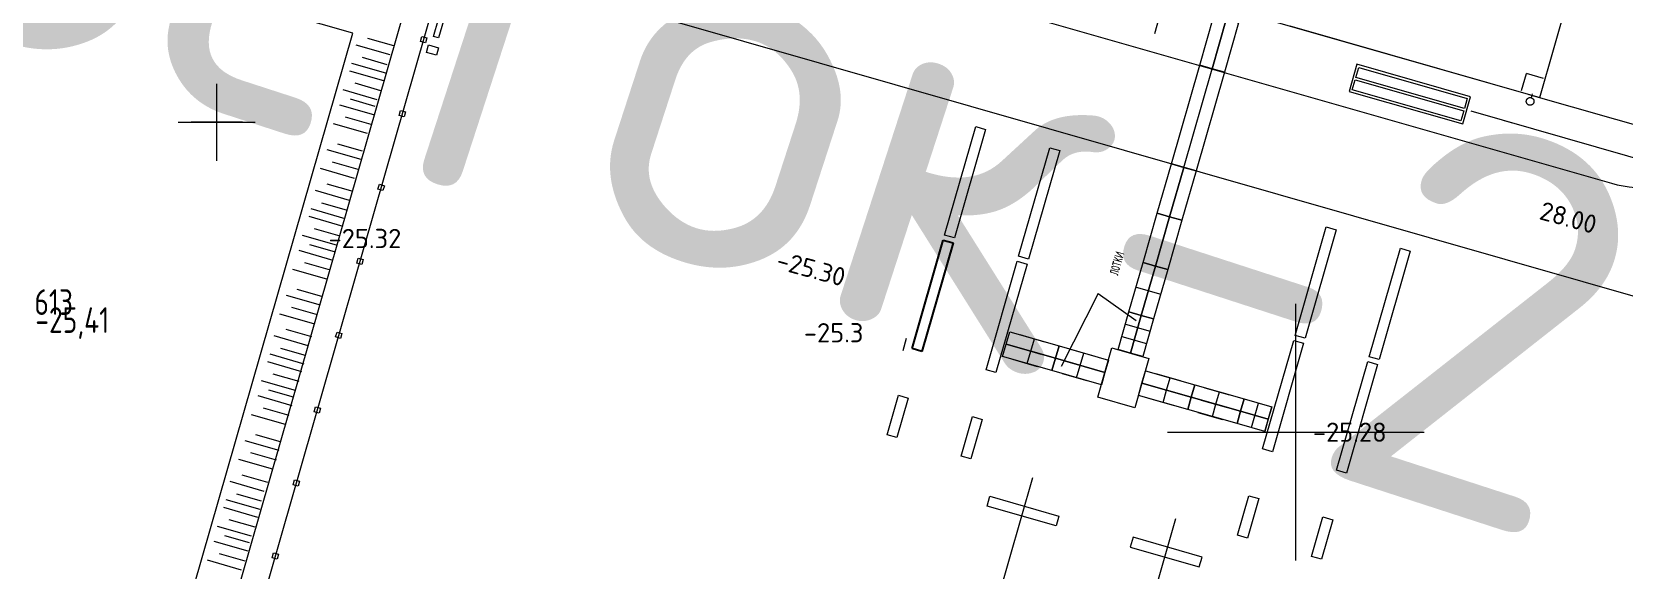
# Model space of a CAD drawing. Header units: millimetres. Extents: x 519 to 9564855, y -810 to 5021775.
# Drawn here: x 9542041.4 to 9542103.4, y 4996394.5 to 4996415.5 of the extents above; entities that cross this region are included whole.
import ezdxf
from ezdxf.enums import TextEntityAlignment as Align

# ---------------------------------------------------------------- set-up
doc = ezdxf.new("R2010")
doc.units = ezdxf.units.MM
doc.header["$LTSCALE"] = 2
doc.header["$MEASUREMENT"] = 0
doc.header["$PDMODE"] = 2
doc.header["$PDSIZE"] = 5
for name, pattern in [('ACAD_ISO10W100', [18, 12, -3, 0, -3]), ('DASHED2', [9.525, 6.35, -3.175]), ('HIDDENX2', [19.05, 12.7, -6.35])]:
    doc.linetypes.add(name, pattern=pattern)
for name, color, linetype in [('elevation', 7, 'Continuous'), ('EZY_GRID', 7, 'Continuous'), ('Координатная', 7, 'Continuous'), ('ограда', 7, 'Continuous'), ('ситуация', 7, 'Continuous'), ('Строитель', 7, 'Continuous'), ('Точка овоснования', 250, 'KOLLEKTOR(R)')]:
    doc.layers.add(name, color=color, linetype=linetype)
doc.layers.add('Электро', color=1, linetype='Continuous', lineweight=30)
doc.styles.add('romans', font='romans.shx', dxfattribs={"width": 0.75, "height": 2.5})
doc.styles.get("Standard").update_dxf_attribs({"font": 'isocpeur.ttf', "width": 0.5})
doc.styles.add('STANDARDR', font='romans.shx', dxfattribs={"width": 0.8, "height": 2})
doc.linetypes.add('KOLLEKTOR(R)', pattern='A,6,-2,6,0,["НК",STANDARDR,S=0.8,R=0,X=4,Y=-0.65],-2,2,-2,2,-2', length=24)

# ---------------------------------------------------------------- blocks, each defined once
blk = doc.blocks.new('рорп')
at = {"ltscale": 50}
for p, q in [((2633981.93, 46871.6), (2634003.93, 46871.6)), ((2633981.93, 46869.6), (2633981.93, 46871.6)), ((2634003.93, 46871.6), (2634003.93, 46869.6)), ((2634003.93, 46869.6), (2633981.93, 46869.6))]:
    blk.add_line(p, q, dxfattribs=at)

msp = doc.modelspace()

# ---------------------------------------------------------------- linework, layer by layer
at = {"lineweight": 0}
for p, q in [((9542068.59413, 4996419.47091), (9542102.91084, 4996409.63067)), ((9542068.59413, 4996419.47091), (9542102.91084, 4996409.63067)), ((9542097.43313, 4996412.44976), (9542108.59469, 4996409.24923)), ((9542082.92388, 4996405.33669), (9542081.4861, 4996402.48431)), ((9542082.92388, 4996405.33669), (9542084.39981, 4996404.28328)), ((9542075.32832, 4996403.10626), (9542075.46631, 4996403.58749))]:
    msp.add_line(p, q, dxfattribs=at)
at = {"lineweight": 0, "ltscale": 20}
msp.add_line((9542085.12717, 4996415.46926), (9542085.41906, 4996416.48721), dxfattribs=at)
at = {"lineweight": 0, "ltscale": 50}
for p, q in [((9542093.00247, 4996414.26249), (9542092.69927, 4996413.20511)), ((9542092.96077, 4996413.7543), (9542093.07103, 4996414.1388)), ((9542097.42427, 4996412.99456), (9542093.00247, 4996414.26249)), ((9542093.07103, 4996414.1388), (9542097.30058, 4996412.926)), ((9542092.82296, 4996413.27367), (9542092.93321, 4996413.65817)), ((9542092.93321, 4996413.65817), (9542097.16276, 4996412.44537)), ((9542097.19033, 4996412.5415), (9542092.96077, 4996413.7543)), ((9542092.69927, 4996413.20511), (9542097.12107, 4996411.93718)), ((9542097.05251, 4996412.06086), (9542092.82296, 4996413.27367)), ((9542097.12107, 4996411.93718), (9542097.42427, 4996412.99456)), ((9542097.30058, 4996412.926), (9542097.19033, 4996412.5415)), ((9542076.94656, 4996407.6091), (9542078.15937, 4996411.83865)), ((9542078.54387, 4996411.7284), (9542077.33107, 4996407.49884)), ((9542078.15937, 4996411.83865), (9542078.54387, 4996411.7284)), ((9542079.83035, 4996406.78219), (9542081.04315, 4996411.01174)), ((9542081.42766, 4996410.90148), (9542080.21485, 4996406.67193)), ((9542090.59648, 4996403.69505), (9542091.80928, 4996407.9246)), ((9542092.19379, 4996407.81435), (9542090.98098, 4996403.58479)), ((9542076.89144, 4996407.41685), (9542077.27594, 4996407.30659)), ((9542077.33107, 4996407.49884), (9542076.94656, 4996407.6091)), ((9542077.33107, 4996407.49884), (9542076.94656, 4996407.6091)), ((9542078.56242, 4996402.36038), (9542079.77522, 4996406.58994)), ((9542079.77522, 4996406.58994), (9542080.15973, 4996406.47968)), ((9542079.77522, 4996406.58994), (9542080.15973, 4996406.47968)), ((9542080.21485, 4996406.67193), (9542079.83035, 4996406.78219)), ((9542080.21485, 4996406.67193), (9542079.83035, 4996406.78219)), ((9542093.48027, 4996402.86814), (9542094.69307, 4996407.09769)), ((9542095.07757, 4996406.98743), (9542093.86477, 4996402.75788)), ((9542080.15973, 4996406.47968), (9542078.94692, 4996402.25013)), ((9542089.32855, 4996399.27325), (9542090.54135, 4996403.5028)), ((9542090.54135, 4996403.5028), (9542090.92586, 4996403.39254)), ((9542090.98098, 4996403.58479), (9542090.59648, 4996403.69505)), ((9542090.92586, 4996403.39254), (9542089.71305, 4996399.16299)), ((9542093.86477, 4996402.75788), (9542093.48027, 4996402.86814)), ((9542078.94692, 4996402.25013), (9542078.56242, 4996402.36038)), ((9542092.21233, 4996398.44633), (9542093.42514, 4996402.67588)), ((9542093.80964, 4996402.56563), (9542092.59684, 4996398.33608)), ((9542093.42514, 4996402.67588), (9542093.80964, 4996402.56563)), ((9542074.70493, 4996399.82545), (9542075.14595, 4996401.36347)), ((9542075.53045, 4996401.25322), (9542075.08943, 4996399.7152)), ((9542075.14595, 4996401.36347), (9542075.53045, 4996401.25322)), ((9542077.58871, 4996398.99854), (9542078.02973, 4996400.53656)), ((9542078.41424, 4996400.4263), (9542077.97322, 4996398.88829)), ((9542078.02973, 4996400.53656), (9542078.41424, 4996400.4263)), ((9542075.08943, 4996399.7152), (9542074.70493, 4996399.82545)), ((9542092.59684, 4996398.33608), (9542092.21233, 4996398.44633)), ((9542078.70881, 4996397.429), (9542081.40035, 4996396.65721)), ((9542088.35484, 4996395.9114), (9542088.79586, 4996397.44942)), ((9542089.18037, 4996397.33917), (9542088.73935, 4996395.80115)), ((9542088.79586, 4996397.44942), (9542089.18037, 4996397.33917)), ((9542081.29009, 4996396.27271), (9542078.59856, 4996397.04449)), ((9542081.40035, 4996396.65721), (9542081.29009, 4996396.27271)), ((9542091.23863, 4996395.08449), (9542091.67965, 4996396.62251)), ((9542092.06415, 4996396.51225), (9542091.62313, 4996394.97424)), ((9542091.67965, 4996396.62251), (9542092.06415, 4996396.51225)), ((9542084.17388, 4996395.4458), (9542086.86541, 4996394.67401)), ((9542086.97566, 4996395.05852), (9542084.28413, 4996395.8303)), ((9542088.73935, 4996395.80115), (9542088.35484, 4996395.9114)), ((9542086.86541, 4996394.67401), (9542086.97566, 4996395.05852)), ((9542091.62313, 4996394.97424), (9542091.23863, 4996395.08449))]:
    msp.add_line(p, q, dxfattribs=at)
at = {"color": 196, "lineweight": 0, "ltscale": 50}
for p, q in [((9542097.16276, 4996412.44537), (9542097.05251, 4996412.06086)), ((9542081.04315, 4996411.01174), (9542081.42766, 4996410.90148)), ((9542091.80928, 4996407.9246), (9542092.19379, 4996407.81435)), ((9542094.69307, 4996407.09769), (9542095.07757, 4996406.98743)), ((9542089.71305, 4996399.16299), (9542089.32855, 4996399.27325)), ((9542077.97322, 4996398.88829), (9542077.58871, 4996398.99854)), ((9542078.59856, 4996397.04449), (9542078.70881, 4996397.429)), ((9542084.28413, 4996395.8303), (9542084.17388, 4996395.4458))]:
    msp.add_line(p, q, dxfattribs=at)
at = {"color": 5, "lineweight": 0, "ltscale": 20}
msp.add_line((9542098.69436, 4996412.0881), (9542099.00204, 4996411.99988), dxfattribs=at)
at = {"color": 28, "lineweight": 0, "ltscale": 50, "true_color": 0x4d1300}
for p, q in [((9542084.39987, 4996405.57593), (9542085.36114, 4996405.30029)), ((9542083.70389, 4996403.14874), (9542084.12424, 4996404.61467)), ((9542083.98787, 4996404.1391), (9542084.94913, 4996403.86346)), ((9542084.12424, 4996404.61467), (9542084.60487, 4996404.47685)), ((9542084.60487, 4996404.47685), (9542084.18452, 4996403.01092)), ((9542084.18452, 4996403.01092), (9542084.60487, 4996404.47685)), ((9542084.60487, 4996404.47685), (9542085.0855, 4996404.33903)), ((9542085.0855, 4996404.33903), (9542084.66515, 4996402.8731)), ((9542080.30415, 4996403.0833), (9542080.44197, 4996403.56393)), ((9542083.8486, 4996403.6534), (9542084.80986, 4996403.37777)), ((9542080.16633, 4996402.60267), (9542080.30415, 4996403.0833)), ((9542082.22668, 4996402.53203), (9542082.36449, 4996403.01266)), ((9542082.9123, 4996401.29513), (9542083.46357, 4996403.21765)), ((9542083.46357, 4996403.21765), (9542084.90547, 4996402.80419)), ((9542084.18452, 4996403.01092), (9542083.70389, 4996403.14874)), ((9542084.66515, 4996402.8731), (9542084.18452, 4996403.01092)), ((9542082.08886, 4996402.0514), (9542082.22668, 4996402.53203)), ((9542084.90547, 4996402.80419), (9542084.35419, 4996400.88167)), ((9542085.59109, 4996401.5673), (9542085.72891, 4996402.04793)), ((9542084.35419, 4996400.88167), (9542082.9123, 4996401.29513)), ((9542085.45327, 4996401.08666), (9542085.59109, 4996401.5673)), ((9542087.3758, 4996400.53539), (9542087.51361, 4996401.01602)), ((9542087.51361, 4996401.01602), (9542087.65143, 4996401.49665)), ((9542088.47488, 4996400.74038), (9542088.6127, 4996401.22101)), ((9542088.6127, 4996401.22101), (9542089.68611, 4996400.91322)), ((9542088.90194, 4996400.10349), (9542089.17606, 4996401.05947)), ((9542088.33706, 4996400.25975), (9542088.47488, 4996400.74038)), ((9542088.47488, 4996400.74038), (9542089.54829, 4996400.43259)), ((9542089.54829, 4996400.43259), (9542088.47488, 4996400.74038)), ((9542089.54829, 4996400.43259), (9542089.41047, 4996399.95196)), ((9542089.41198, 4996399.95724), (9542089.68611, 4996400.91322)), ((9542089.68611, 4996400.91322), (9542089.54829, 4996400.43259)), ((9542089.41047, 4996399.95196), (9542088.33706, 4996400.25975))]:
    msp.add_line(p, q, dxfattribs=at)
at = {"color": 96, "linetype": 'ACAD_ISO10W100', "lineweight": 0, "ltscale": 0.5, "true_color": 0x006600}
for p, q in [((9542079.01326, 4996393.4116), (9542080.37608, 4996398.16431)), ((9542084.58858, 4996391.81291), (9542085.9514, 4996396.56561))]:
    msp.add_line(p, q, dxfattribs=at)
at = {"lineweight": 0}
for points in [[(9542127.36732, 4996424.80498), (9542119.8143, 4996397.91462), (9542114.54702, 4996399.42499), (9542107.03882, 4996373.24079), (9542046.74475, 4996390.52984), (9542053.89858, 4996415.47822), (9542042.89748, 4996418.61967)], [(9542045.01172, 4996419.92459), (9542056.02182, 4996416.76749), (9542048.76955, 4996391.4758), (9542106.15688, 4996375.02025), (9542113.58144, 4996400.91274), (9542118.78716, 4996399.42002), (9542123.70153, 4996416.55845), (9542123.71897, 4996416.55345)], [(9542055.49617, 4996414.97751), (9542054.49327, 4996415.26509)], [(9542055.35261, 4996414.62824), (9542054.02876, 4996415.00784)], [(9542055.10535, 4996413.61457), (9542053.78152, 4996413.99418)], [(9542055.19156, 4996413.91522), (9542053.86773, 4996414.29482)], [(9542055.24341, 4996414.24741), (9542054.28062, 4996414.52349)], [(9542054.99616, 4996413.23376), (9542053.99325, 4996413.52133)], [(9542054.85259, 4996412.88448), (9542053.52875, 4996413.26409)], [(9542054.77788, 4996412.62392), (9542053.81509, 4996412.89999)], [(9542054.72603, 4996412.29172), (9542053.4022, 4996412.67133)], [(9542054.61683, 4996411.91091), (9542053.61393, 4996412.19848)], [(9542054.47327, 4996411.56163), (9542053.14943, 4996411.94123)], [(9542054.22602, 4996410.54796), (9542052.90218, 4996410.92757)], [(9542054.27786, 4996410.88016), (9542053.31507, 4996411.15624)], [(9542054.11682, 4996410.16715), (9542053.11392, 4996410.45473)], [(9542053.97326, 4996409.81787), (9542052.64941, 4996410.19748)], [(9542053.76926, 4996408.96003), (9542052.44541, 4996409.33963)], [(9542053.91282, 4996409.30931), (9542052.90992, 4996409.59688)], [(9542053.60821, 4996408.24701), (9542052.28438, 4996408.62661)], [(9542053.66006, 4996408.57921), (9542052.69727, 4996408.85528)], [(9542053.52201, 4996407.94636), (9542052.19817, 4996408.32597)], [(9542053.41281, 4996407.56555), (9542052.4099, 4996407.85313)], [(9542053.26924, 4996407.21627), (9542051.9454, 4996407.59588)], [(9542053.19453, 4996406.95571), (9542052.23174, 4996407.23179)], [(9542053.14268, 4996406.62351), (9542051.81885, 4996407.00312)], [(9542052.88992, 4996405.89342), (9542051.56608, 4996406.27303)], [(9542053.03349, 4996406.2427), (9542052.03058, 4996406.53028)], [(9542052.69451, 4996405.21195), (9542051.73172, 4996405.48803)], [(9542052.64267, 4996404.87976), (9542051.31884, 4996405.25936)], [(9542052.53347, 4996404.49894), (9542051.53057, 4996404.78652)], [(9542052.38991, 4996404.14966), (9542051.06606, 4996404.52927)], [(9542052.16644, 4996403.29623), (9542050.8426, 4996403.67584)], [(9542052.31001, 4996403.64551), (9542051.3071, 4996403.93309)], [(9542052.0054, 4996402.58321), (9542050.68156, 4996402.96282)], [(9542052.05724, 4996402.91541), (9542051.09445, 4996403.19149)], [(9542051.91919, 4996402.28257), (9542050.59536, 4996402.66217)], [(9542051.66643, 4996401.55247), (9542050.34258, 4996401.93208)], [(9542051.80999, 4996401.90175), (9542050.80709, 4996402.18933)], [(9542051.53987, 4996400.95972), (9542050.21603, 4996401.33932)], [(9542051.59171, 4996401.29191), (9542050.62892, 4996401.56799)], [(9542051.28711, 4996400.22962), (9542049.96326, 4996400.60923)], [(9542051.43067, 4996400.5789), (9542050.42777, 4996400.86648)], [(9542051.0917, 4996399.54816), (9542050.12891, 4996399.82423)], [(9542051.03985, 4996399.21596), (9542049.71602, 4996399.59556)], [(9542050.93066, 4996398.83514), (9542049.92775, 4996399.12272)], [(9542050.78709, 4996398.48587), (9542049.46325, 4996398.86547)], [(9542050.4533, 4996397.62111), (9542049.12946, 4996398.00071)], [(9542050.59687, 4996397.97038), (9542049.59396, 4996398.25796)], [(9542050.29226, 4996396.90809), (9542048.96842, 4996397.28769)], [(9542050.3441, 4996397.24028), (9542049.38131, 4996397.51636)], [(9542050.20605, 4996396.60744), (9542048.88222, 4996396.98705)], [(9542049.95329, 4996395.87735), (9542048.62944, 4996396.25696)], [(9542050.09685, 4996396.22663), (9542049.09395, 4996396.5142)], [(9542049.82673, 4996395.28459), (9542048.50289, 4996395.6642)], [(9542049.87857, 4996395.61679), (9542048.91578, 4996395.89286)], [(9542049.57397, 4996394.5545), (9542048.25012, 4996394.9341)], [(9542049.71753, 4996394.90378), (9542048.71463, 4996395.19135)]]:
    msp.add_lwpolyline(points, dxfattribs=at)
at = {"color": 28, "lineweight": 0, "ltscale": 50, "true_color": 0x4d1300}
for points in [[(9542087.43189, 4996416.14983), (9542087.91252, 4996416.01201), (9542087.36125, 4996414.08948), (9542086.88062, 4996414.2273)], [(9542087.91252, 4996416.01201), (9542088.39315, 4996415.87419), (9542087.84188, 4996413.95167), (9542087.36125, 4996414.08948)], [(9542085.77806, 4996410.38223), (9542086.25869, 4996410.24442), (9542085.70742, 4996408.32189), (9542085.22679, 4996408.45971)], [(9542086.25869, 4996410.24442), (9542086.73932, 4996410.1066), (9542086.18805, 4996408.18407), (9542085.70742, 4996408.32189)], [(9542085.22679, 4996408.45971), (9542085.70742, 4996408.32189), (9542085.15614, 4996406.39937), (9542084.67551, 4996406.53719)], [(9542085.70742, 4996408.32189), (9542086.18805, 4996408.18407), (9542085.63677, 4996406.26155), (9542085.15614, 4996406.39937)], [(9542084.67551, 4996406.53719), (9542085.15614, 4996406.39937), (9542084.60487, 4996404.47685), (9542084.12424, 4996404.61467)], [(9542085.15614, 4996406.39937), (9542085.63677, 4996406.26155), (9542085.0855, 4996404.33903), (9542084.60487, 4996404.47685)], [(9542079.34289, 4996403.35894), (9542079.48071, 4996403.83957), (9542081.40323, 4996403.28829), (9542081.26541, 4996402.80766)], [(9542079.20507, 4996402.87831), (9542079.34289, 4996403.35894), (9542081.26541, 4996402.80766), (9542081.1276, 4996402.32703)], [(9542081.26541, 4996402.80766), (9542081.40323, 4996403.28829), (9542083.32576, 4996402.73702), (9542083.18794, 4996402.25639)], [(9542081.1276, 4996402.32703), (9542081.26541, 4996402.80766), (9542083.18794, 4996402.25639), (9542083.05012, 4996401.77576)], [(9542084.62983, 4996401.84293), (9542084.76765, 4996402.32356), (9542086.69017, 4996401.77229), (9542086.55235, 4996401.29166)], [(9542084.49201, 4996401.3623), (9542084.62983, 4996401.84293), (9542086.55235, 4996401.29166), (9542086.41453, 4996400.81103)], [(9542086.55235, 4996401.29166), (9542086.69017, 4996401.77229), (9542088.6127, 4996401.22101), (9542088.47488, 4996400.74038)], [(9542086.41453, 4996400.81103), (9542086.55235, 4996401.29166), (9542088.47488, 4996400.74038), (9542088.33706, 4996400.25975)]]:
    msp.add_lwpolyline(points, close=True, dxfattribs=at)
at = {"layer": 'EZY_GRID', "lineweight": 0}
for p, q in [((9542048.60721, 4996411.00758), (9542048.60721, 4996413.00758)), ((9542049.60721, 4996412.00758), (9542047.60721, 4996412.00758))]:
    msp.add_line(p, q, dxfattribs=at)
at = {"layer": 'Координатная', "color": 136, "linetype": 'Continuous', "lineweight": 0, "true_color": 0x008080, "flags": 128}
for points in [[(9542048.60721, 4996410.50758), (9542048.60721, 4996413.50758)], [(9542047.10721, 4996412.00758), (9542050.10721, 4996412.00758)]]:
    msp.add_lwpolyline(points, dxfattribs=at)
at = {"layer": 'ограда', "lineweight": 0}
for p, q in [((9542050.04211, 4996392.14596), (9542057.45677, 4996418.00396)), ((9542056.53509, 4996415.15248), (9542056.59022, 4996415.34473)), ((9542056.59022, 4996415.34473), (9542056.78247, 4996415.2896)), ((9542056.78247, 4996415.2896), (9542056.72735, 4996415.09735)), ((9542056.72735, 4996415.09735), (9542056.53509, 4996415.15248)), ((9542055.70956, 4996412.27349), (9542055.76469, 4996412.46574)), ((9542055.90181, 4996412.21837), (9542055.70956, 4996412.27349)), ((9542055.76469, 4996412.46574), (9542055.95694, 4996412.41062)), ((9542055.95694, 4996412.41062), (9542055.90181, 4996412.21837)), ((9542054.88402, 4996409.39451), (9542054.93915, 4996409.58676)), ((9542055.07628, 4996409.33938), (9542054.88402, 4996409.39451)), ((9542054.93915, 4996409.58676), (9542055.1314, 4996409.53163)), ((9542055.1314, 4996409.53163), (9542055.07628, 4996409.33938)), ((9542054.05849, 4996406.51553), (9542054.11362, 4996406.70778)), ((9542054.11362, 4996406.70778), (9542054.30587, 4996406.65265)), ((9542054.30587, 4996406.65265), (9542054.25074, 4996406.4604)), ((9542054.25074, 4996406.4604), (9542054.05849, 4996406.51553)), ((9542053.23295, 4996403.63654), (9542053.28808, 4996403.8288)), ((9542053.42521, 4996403.58142), (9542053.23295, 4996403.63654)), ((9542053.28808, 4996403.8288), (9542053.48033, 4996403.77367)), ((9542053.48033, 4996403.77367), (9542053.42521, 4996403.58142)), ((9542052.39796, 4996400.72459), (9542052.45309, 4996400.91684)), ((9542052.59022, 4996400.66946), (9542052.39796, 4996400.72459)), ((9542052.45309, 4996400.91684), (9542052.64534, 4996400.86172)), ((9542052.64534, 4996400.86172), (9542052.59022, 4996400.66946)), ((9542051.58188, 4996397.87858), (9542051.63701, 4996398.07083)), ((9542051.77414, 4996397.82345), (9542051.58188, 4996397.87858)), ((9542051.63701, 4996398.07083), (9542051.82926, 4996398.0157)), ((9542051.82926, 4996398.0157), (9542051.77414, 4996397.82345)), ((9542050.7658, 4996395.03256), (9542050.82093, 4996395.22482)), ((9542050.95805, 4996394.97744), (9542050.7658, 4996395.03256)), ((9542050.82093, 4996395.22482), (9542051.01318, 4996395.16969)), ((9542051.01318, 4996395.16969), (9542050.95805, 4996394.97744))]:
    msp.add_line(p, q, dxfattribs=at)
at = {"layer": 'ситуация', "lineweight": 0}
msp.add_line((9542112.47812, 4996402.72612), (9542057.49194, 4996418.49315), dxfattribs=at)
msp.add_arc((9542104.17473, 4996414.13097), 4.6744, 254.2931143, 343.5743537, dxfattribs=at)
at = {"layer": 'Строитель', "lineweight": 0}
for p, q in [((9542100.12166, 4996412.9688), (9542102.35984, 4996420.77425)), ((9542057.04437, 4996415.34305), (9542057.23732, 4996416.01594)), ((9542057.42957, 4996415.96081), (9542057.23662, 4996415.28793)), ((9542089.54778, 4996416.00081), (9542100.12166, 4996412.9688)), ((9542057.23662, 4996415.28793), (9542057.04437, 4996415.34305)), ((9542090.39369, 4996415.75825), (9542100.12166, 4996412.9688)), ((9542056.77409, 4996414.72651), (9542056.85688, 4996415.01525)), ((9542057.15907, 4996414.61611), (9542056.77409, 4996414.72651)), ((9542056.85688, 4996415.01525), (9542057.24187, 4996414.90485)), ((9542057.24187, 4996414.90485), (9542057.15907, 4996414.61611)), ((9542099.40764, 4996413.23596), (9542099.60059, 4996413.90885)), ((9542100.27347, 4996413.7159), (9542099.60059, 4996413.90885)), ((9542099.6977, 4996413.09037), (9542106.94662, 4996411.01178)), ((9542079.87147, 4996403.72752), (9542080.83274, 4996403.45188)), ((9542079.73366, 4996403.24689), (9542080.69492, 4996402.97125)), ((9542079.73366, 4996403.24689), (9542080.69492, 4996402.97125)), ((9542081.794, 4996403.17624), (9542082.75526, 4996402.90061)), ((9542079.59584, 4996402.76626), (9542080.5571, 4996402.49062)), ((9542081.51836, 4996402.21498), (9542082.47962, 4996401.93935)), ((9542081.65618, 4996402.69561), (9542082.61744, 4996402.41998)), ((9542081.65618, 4996402.69561), (9542082.61744, 4996402.41998)), ((9542085.15841, 4996402.21151), (9542086.11968, 4996401.93588)), ((9542085.0206, 4996401.73088), (9542085.98186, 4996401.45525)), ((9542085.0206, 4996401.73088), (9542085.98186, 4996401.45525)), ((9542087.08094, 4996401.66024), (9542088.0422, 4996401.3846)), ((9542084.88278, 4996401.25025), (9542085.84404, 4996400.97461)), ((9542086.94312, 4996401.17961), (9542087.90438, 4996400.90397)), ((9542086.94312, 4996401.17961), (9542087.90438, 4996400.90397)), ((9542086.8053, 4996400.69898), (9542087.76656, 4996400.42334))]:
    msp.add_line(p, q, dxfattribs=at)
at = {"layer": 'Строитель', "color": 28, "linetype": 'HIDDENX2', "lineweight": 0, "ltscale": 0.5, "true_color": 0x4d1300}
for p, q in [((9542085.77806, 4996410.38223), (9542086.88061, 4996414.22731)), ((9542086.25869, 4996410.24442), (9542087.36125, 4996414.08948)), ((9542086.88061, 4996414.22731), (9542087.84187, 4996413.95167)), ((9542087.84187, 4996413.95167), (9542086.73932, 4996410.1066)), ((9542086.73932, 4996410.1066), (9542085.77806, 4996410.38223))]:
    msp.add_line(p, q, dxfattribs=at)
at = {"layer": 'Строитель', "linetype": 'DASHED2', "lineweight": 0}
msp.add_line((9542099.83045, 4996413.11472), (9542099.78876, 4996412.96227), dxfattribs=at)
msp.add_circle((9542099.74712, 4996412.81708), 0.15, dxfattribs=at)
at = {"layer": 'Точка овоснования', "lineweight": 0}
msp.add_point((9542090.6245, 4996399.92683, -25.279), dxfattribs=at)

# ---------------------------------------------------------------- block references
at = {"lineweight": 0, "ltscale": 50, "xscale": 0.1999999998326726, "yscale": 0.1999999998326726, "zscale": 0.1999999998326726, "rotation": 73.9999998306833}
msp.add_blockref('рорп', (9405882.09105, 4487430.08678), dxfattribs=at)

# ---------------------------------------------------------------- texts
at = {"lineweight": 0}
for s, p in [('  28.00', (9542099.27357, 4996408.82739, -10.77533)), ('-25.30', (9542070.43807, 4996406.66288, -10.77533))]:
    msp.add_text(s, height=0.72, rotation=344.6197545, dxfattribs=at).set_placement(p, align=Align.MIDDLE_LEFT)
at = {"lineweight": 0, "ltscale": 20, "insert": (9542083.21927, 4996406.15344), "char_height": 0.5, "attachment_point": 1, "rotation": 74}
msp.add_mtext('лотки', dxfattribs=at)
at = {"layer": 'elevation', "lineweight": 0}
for s, p in [('-25.32', (9542052.96209, 4996407.47539, -25.322)), ('-25.3', (9542071.46796, 4996403.80309, -25.299)), ('-25.28', (9542091.29117, 4996399.92683, -25.279))]:
    msp.add_text(s, height=0.75, dxfattribs=at).set_placement(p, align=Align.MIDDLE_LEFT)
at = {"layer": 'ситуация', "lineweight": 0, "style": 'romans', "width": 0.75}
for s, p in [('613', (9542041.50454, 4996404.49635)), ('-25,41', (9542041.54005, 4996403.79686))]:
    msp.add_text(s, height=1, dxfattribs=at).set_placement(p)
at = {"layer": 'Электро', "ltscale": 25}
for s, p in [('п/ст - 110/6кВ', (9542022.61625, 4996443.73398)), ('"Восток-2"', (9542015.88297, 4996423.01107))]:
    msp.add_text(s, height=15, rotation=342, dxfattribs=at).set_placement(p)

doc.saveas('drawing.dxf')
